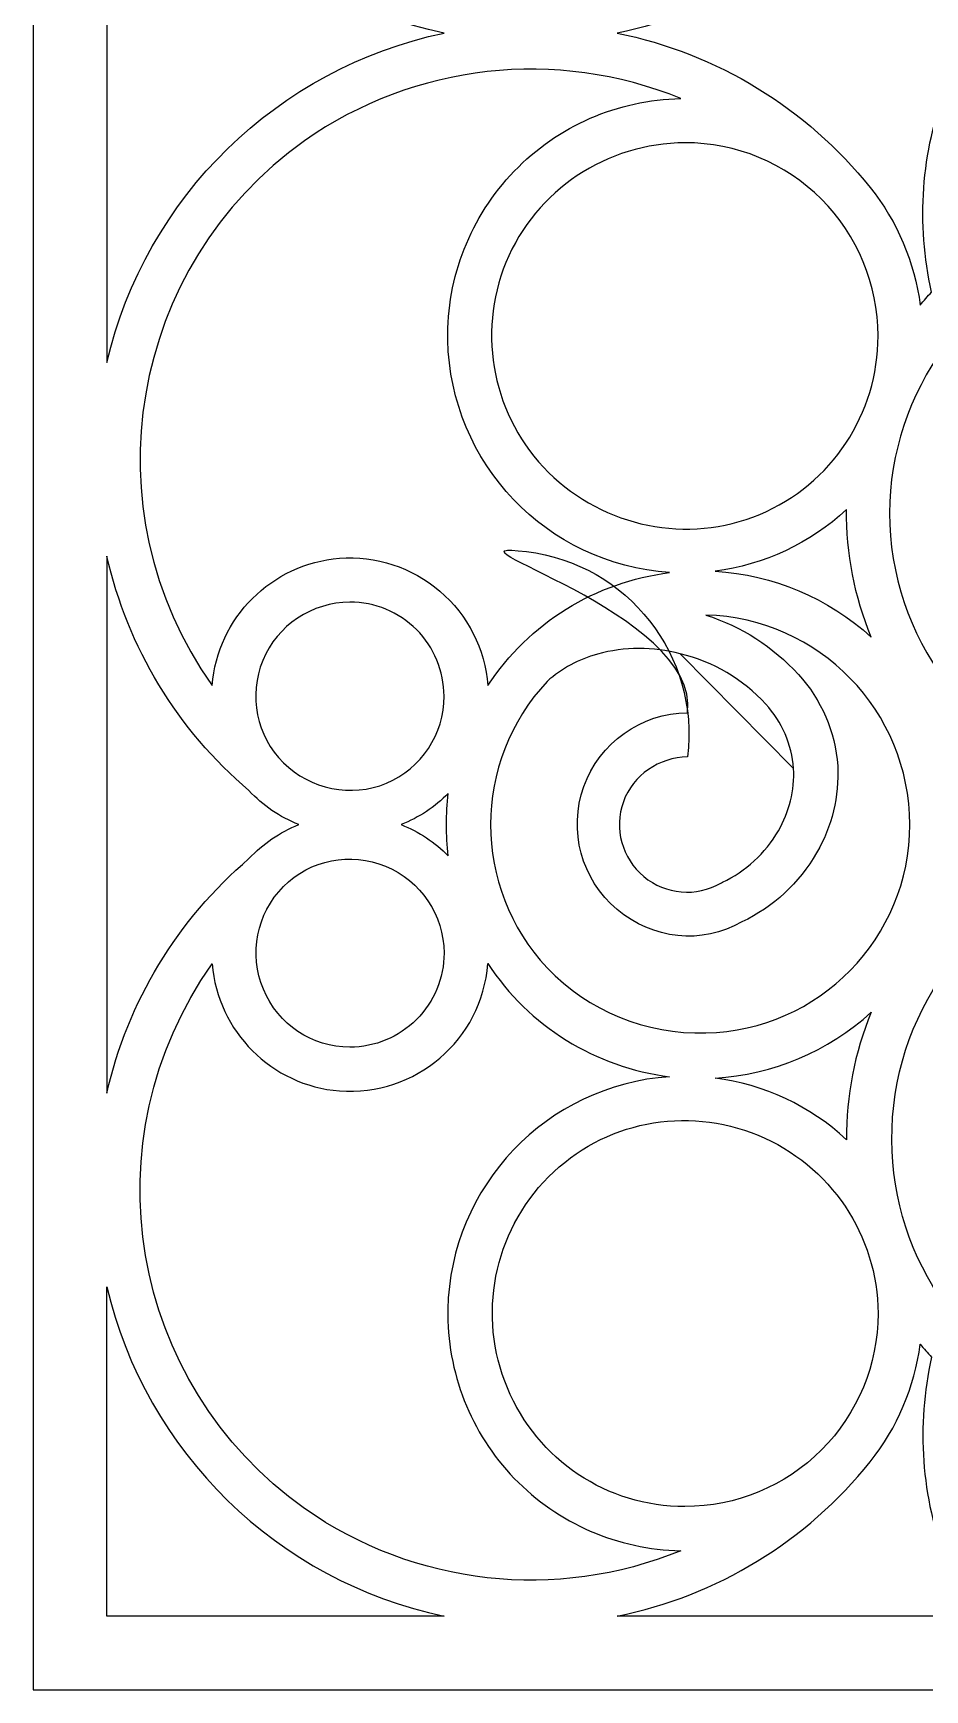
# Model space of a CAD drawing. Header units: centimetres. Extents: x -9.4 to 9.8, y -6.8 to 9.6.
# Drawn here: x -9.41 to -5.01, y -6.77 to 1.41 of the extents above; entities that cross this region are included whole.
import ezdxf

# ---------------------------------------------------------------- set-up
doc = ezdxf.new("R2010")
doc.units = ezdxf.units.CM
doc.header["$MEASUREMENT"] = 0
doc.layers.add('layer 1', color=7, linetype='Continuous')

msp = doc.modelspace()

# ---------------------------------------------------------------- linework, layer by layer
at = {"layer": 'layer 1', "color": 177}
for points, knots in [([(-9.41086, 9.59632), (-9.41086, 9.59632), (-0.32505, 9.59632), (-0.32505, 9.59632), (-0.32505, 9.59632), (-0.32505, 9.59632), (-0.32505, -6.76917), (-0.32505, -6.76917), (-0.32505, -6.76917), (-0.32505, -6.76917), (-9.41086, -6.76917), (-9.41086, -6.76917), (-9.41086, -6.76917), (-9.41086, -6.76917), (-9.41086, 9.59632), (-9.41086, 9.59632)], [0, 0, 0, 0, 0.2, 0.2, 0.2, 0.2, 0.4, 0.4, 0.4, 0.4, 0.6, 0.6, 0.6, 0.6, 1, 1, 1, 1]), ([(-9.04691, -0.21385), (-9.04691, -0.21385), (-9.04691, 3.04099), (-9.04691, 3.04099), (-9.04691, 3.04099), (-8.85366, 2.22088), (-8.20467, 1.58672), (-7.38008, 1.41358), (-7.38008, 1.41358), (-8.20459, 1.24001), (-8.8541, 0.60636), (-9.04691, -0.21386), (-9.04691, -0.21386), (-9.04691, -0.21386), (-9.04691, -0.21385), (-9.04691, -0.21385)], [0, 0, 0, 0, 0.2, 0.2, 0.2, 0.2, 0.4, 0.4, 0.4, 0.4, 0.6, 0.6, 0.6, 0.6, 1, 1, 1, 1]), ([(-5.27545, 0.65075), (-5.58995, 1.04355), (-6.03195, 1.31346), (-6.52508, 1.41358), (-6.52508, 1.41358), (-6.03196, 1.51377), (-5.58987, 1.78355), (-5.27544, 2.1764), (-5.27544, 2.1764), (-5.14136, 2.3439), (-5.05585, 2.54488), (-5.02822, 2.75764), (-5.02822, 2.75764), (-5.01014, 2.7355), (-4.99148, 2.71385), (-4.97225, 2.69269), (-4.97225, 2.69269), (-5.04847, 2.35405), (-5.0229, 2.00063), (-4.89865, 1.67653), (-4.89865, 1.67653), (-4.86375, 1.58645), (-4.82331, 1.49863), (-4.77756, 1.41355), (-4.77756, 1.41355), (-4.82333, 1.3285), (-4.86377, 1.2407), (-4.89865, 1.15064), (-4.89865, 1.15064), (-5.02286, 0.82651), (-5.0485, 0.47308), (-4.97225, 0.13444), (-4.97225, 0.13444), (-4.99148, 0.11331), (-5.01014, 0.09166), (-5.02821, 0.06952), (-5.02821, 0.06952), (-5.05587, 0.28228), (-5.14134, 0.48327), (-5.27544, 0.65075), (-5.27544, 0.65075), (-5.27544, 0.65075), (-5.27545, 0.65075), (-5.27545, 0.65075)], [0, 0, 0, 0, 0.0833333, 0.0833333, 0.0833333, 0.0833333, 0.1666667, 0.1666667, 0.1666667, 0.1666667, 0.25, 0.25, 0.25, 0.25, 0.3333333, 0.3333333, 0.3333333, 0.3333333, 0.4166667, 0.4166667, 0.4166667, 0.4166667, 0.5, 0.5, 0.5, 0.5, 0.5833333, 0.5833333, 0.5833333, 0.5833333, 0.6666667, 0.6666667, 0.6666667, 0.6666667, 0.75, 0.75, 0.75, 0.75, 0.8333333, 0.8333333, 0.8333333, 0.8333333, 1, 1, 1, 1]), ([(-6.21146, 1.09019), (-6.52242, 1.0844), (-6.81834, 0.95532), (-7.03413, 0.73134), (-7.03413, 0.73134), (-7.24991, 0.50737), (-7.36791, 0.20833), (-7.36211, -0.10263), (-7.36211, -0.10263), (-7.34928, -0.71192), (-6.8743, -1.21035), (-6.26624, -1.25102), (-6.26624, -1.25102), (-6.63305, -1.29657), (-6.96125, -1.50043), (-7.16442, -1.80922), (-7.16442, -1.80922), (-7.17839, -1.62849), (-7.26358, -1.46072), (-7.40126, -1.34281), (-7.40126, -1.34281), (-7.53893, -1.2249), (-7.71694, -1.16644), (-7.89767, -1.18042), (-7.89767, -1.18042), (-8.23288, -1.20775), (-8.49894, -1.47316), (-8.52637, -1.80836), (-8.52637, -1.80836), (-9.1433, -0.94011), (-8.93758, 0.26528), (-8.06933, 0.88222), (-8.06933, 0.88222), (-7.5261, 1.26332), (-6.82559, 1.34151), (-6.21145, 1.09018), (-6.21145, 1.09018), (-6.21145, 1.09018), (-6.21146, 1.09019), (-6.21146, 1.09019)], [0, 0, 0, 0, 0.0909091, 0.0909091, 0.0909091, 0.0909091, 0.1818182, 0.1818182, 0.1818182, 0.1818182, 0.2727273, 0.2727273, 0.2727273, 0.2727273, 0.3636364, 0.3636364, 0.3636364, 0.3636364, 0.4545455, 0.4545455, 0.4545455, 0.4545455, 0.5454545, 0.5454545, 0.5454545, 0.5454545, 0.6363636, 0.6363636, 0.6363636, 0.6363636, 0.7272727, 0.7272727, 0.7272727, 0.7272727, 0.8181818, 0.8181818, 0.8181818, 0.8181818, 1, 1, 1, 1]), ([(-5.2368, -0.08154), (-5.23538, -0.46663), (-5.46606, -0.81466), (-5.82129, -0.96335), (-5.82129, -0.96335), (-6.17652, -1.11203), (-6.59133, -1.0271), (-6.86464, -0.75582), (-6.86464, -0.75582), (-7.13795, -0.48452), (-7.22093, -0.07531), (-7.07488, 0.28101), (-7.07488, 0.28101), (-6.92883, 0.63734), (-6.57546, 0.87059), (-6.19037, 0.87202), (-6.19037, 0.87202), (-5.93763, 0.87218), (-5.69518, 0.77194), (-5.51635, 0.59333), (-5.51635, 0.59333), (-5.33752, 0.41473), (-5.23696, 0.1712), (-5.2368, -0.08154)], [0, 0, 0, 0, 0.1428571, 0.1428571, 0.1428571, 0.1428571, 0.2857143, 0.2857143, 0.2857143, 0.2857143, 0.4285714, 0.4285714, 0.4285714, 0.4285714, 0.5714286, 0.5714286, 0.5714286, 0.5714286, 0.7142857, 0.7142857, 0.7142857, 0.7142857, 1, 1, 1, 1]), ([(-4.047, -2.32438), (-4.6414, -2.21066), (-5.09476, -1.72678), (-5.16957, -1.12624), (-5.16957, -1.12624), (-5.24438, -0.5257), (-4.9081, 0.06173), (-4.35975, 0.3178), (-4.35975, 0.3178), (-3.81141, 0.57387), (-3.16052, 0.44731), (-2.74807, 0.00444), (-2.74807, 0.00444), (-2.33562, -0.43844), (-2.26402, -1.11152), (-2.55841, -1.64028), (-2.55841, -1.64028), (-2.53394, -1.30697), (-2.68917, -0.98592), (-2.9656, -0.79808), (-2.9656, -0.79808), (-3.24203, -0.61024), (-3.59768, -0.58414), (-3.89857, -0.72961), (-3.89857, -0.72961), (-4.19946, -0.8751), (-4.39987, -1.17002), (-4.42432, -1.50333), (-4.42432, -1.50333), (-4.44598, -1.82343), (-4.30407, -2.13246), (-4.04698, -2.32439), (-4.04698, -2.32439), (-4.04698, -2.32439), (-4.047, -2.32438), (-4.047, -2.32438)], [0, 0, 0, 0, 0.1, 0.1, 0.1, 0.1, 0.2, 0.2, 0.2, 0.2, 0.3, 0.3, 0.3, 0.3, 0.4, 0.4, 0.4, 0.4, 0.5, 0.5, 0.5, 0.5, 0.6, 0.6, 0.6, 0.6, 0.7, 0.7, 0.7, 0.7, 0.8, 0.8, 0.8, 0.8, 1, 1, 1, 1]), ([(-5.39239, -0.93983), (-5.3941, -1.15573), (-5.35259, -1.3697), (-5.27025, -1.56929), (-5.27025, -1.56929), (-5.48266, -1.37563), (-5.75494, -1.26081), (-6.04189, -1.24403), (-6.04189, -1.24403), (-5.79888, -1.21298), (-5.57182, -1.10667), (-5.39241, -0.93985), (-5.39241, -0.93985), (-5.39241, -0.93985), (-5.39239, -0.93983), (-5.39239, -0.93983)], [0, 0, 0, 0, 0.2, 0.2, 0.2, 0.2, 0.4, 0.4, 0.4, 0.4, 0.6, 0.6, 0.6, 0.6, 1, 1, 1, 1]), ([(-6.01301, -2.7844), (-6.13421, -2.85462), (-6.28634, -2.84173), (-6.394, -2.75213), (-6.394, -2.75213), (-6.50165, -2.66252), (-6.54194, -2.51525), (-6.49488, -2.38333), (-6.49488, -2.38333), (-6.44782, -2.2514), (-6.31749, -2.16287), (-6.17743, -2.16163), (-6.17743, -2.16163), (-6.11713, -1.66169), (-6.47351, -1.20751), (-6.97345, -1.14717), (-6.97345, -1.14717), (-7.47338, -1.08683), (-6.11704, -1.44332), (-6.17743, -1.94326), (-6.17743, -1.94326), (-6.40768, -1.94545), (-6.61221, -2.09082), (-6.68998, -2.30756), (-6.68998, -2.30756), (-6.76775, -2.52429), (-6.7023, -2.76653), (-6.52596, -2.91462), (-6.52596, -2.91462), (-6.34963, -3.06271), (-6.10891, -3.09041), (-5.90887, -2.97636), (-5.90887, -2.97636), (-5.75445, -2.90247), (-5.62592, -2.78387), (-5.53994, -2.63584), (-5.53994, -2.63584), (-5.46463, -2.50505), (-5.42841, -2.35549), (-5.4356, -2.20474), (-5.4356, -2.20474), (-5.44788, -2.03678), (-5.51634, -1.87795), (-5.63007, -1.75374), (-5.63007, -1.75374), (-5.75434, -1.61768), (-5.91203, -1.51663), (-6.08758, -1.46062), (-6.08758, -1.46062), (-5.52713, -1.4757), (-5.0804, -1.93519), (-5.07959, -2.49584), (-5.07959, -2.49584), (-5.07964, -3.05535), (-5.52789, -3.51237), (-6.08726, -3.52477), (-6.08726, -3.52477), (-6.38221, -3.53333), (-6.66719, -3.41645), (-6.87133, -3.20338), (-6.87133, -3.20338), (-7.24393, -2.80563), (-7.24343, -2.18624), (-6.8712, -1.78815), (-6.8712, -1.78815), (-6.79959, -1.72509), (-6.71463, -1.67901), (-6.62273, -1.65334), (-6.62273, -1.65334), (-6.48885, -1.61685), (-6.34763, -1.61642), (-6.21352, -1.65206), (-6.21352, -1.65206), (-6.05102, -1.69091), (-5.90386, -1.77772), (-5.79121, -1.90112), (-5.79121, -1.90112), (-5.71127, -1.98836), (-5.66283, -2.09993), (-5.6536, -2.2179), (-5.6536, -2.2179), (-5.64897, -2.32581), (-5.67513, -2.43287), (-5.72896, -2.52651), (-5.72896, -2.52651), (-5.79339, -2.63726), (-5.88995, -2.72589), (-6.00578, -2.78064), (-6.00578, -2.78064), (-6.00824, -2.78181), (-6.01065, -2.78306), (-6.01301, -2.7844), (-6.01301, -2.7844), (-6.01301, -2.7844), (-6.01301, -2.7844), (-6.01301, -2.7844)], [0, 0, 0, 0, 0.04, 0.04, 0.04, 0.04, 0.08, 0.08, 0.08, 0.08, 0.12, 0.12, 0.12, 0.12, 0.16, 0.16, 0.16, 0.16, 0.2, 0.2, 0.2, 0.2, 0.24, 0.24, 0.24, 0.24, 0.28, 0.28, 0.28, 0.28, 0.32, 0.32, 0.32, 0.32, 0.36, 0.36, 0.36, 0.36, 0.4, 0.4, 0.4, 0.4, 0.44, 0.44, 0.44, 0.44, 0.48, 0.48, 0.48, 0.48, 0.52, 0.52, 0.52, 0.52, 0.56, 0.56, 0.56, 0.56, 0.6, 0.6, 0.6, 0.6, 0.64, 0.64, 0.64, 0.64, 0.68, 0.68, 0.68, 0.68, 0.72, 0.72, 0.72, 0.72, 0.76, 0.76, 0.76, 0.76, 0.8, 0.8, 0.8, 0.8, 0.84, 0.84, 0.84, 0.84, 0.88, 0.88, 0.88, 0.88, 0.92, 0.92, 0.92, 0.92, 1, 1, 1, 1]), ([(-9.04692, -1.16934), (-8.94379, -1.62125), (-8.69751, -2.02751), (-8.34442, -2.32783), (-8.34442, -2.32783), (-8.2758, -2.40124), (-8.19187, -2.45859), (-8.09854, -2.49584), (-8.09854, -2.49584), (-8.19187, -2.53307), (-8.27581, -2.59041), (-8.34442, -2.66383), (-8.34442, -2.66383), (-8.69748, -2.96419), (-8.94386, -3.37039), (-9.04691, -3.82233), (-9.04691, -3.82233), (-9.04691, -3.82233), (-9.04691, -1.16934), (-9.04691, -1.16934), (-9.04691, -1.16934), (-9.04691, -1.16934), (-9.04692, -1.16934), (-9.04692, -1.16934)], [0, 0, 0, 0, 0.1428571, 0.1428571, 0.1428571, 0.1428571, 0.2857143, 0.2857143, 0.2857143, 0.2857143, 0.4285714, 0.4285714, 0.4285714, 0.4285714, 0.5714286, 0.5714286, 0.5714286, 0.5714286, 0.7142857, 0.7142857, 0.7142857, 0.7142857, 1, 1, 1, 1]), ([(-7.38077, -1.86144), (-7.38008, -2.04909), (-7.49248, -2.21868), (-7.66558, -2.29113), (-7.66558, -2.29113), (-7.83868, -2.36358), (-8.04081, -2.3222), (-8.17398, -2.19001), (-8.17398, -2.19001), (-8.30716, -2.05781), (-8.34759, -1.85841), (-8.27643, -1.68478), (-8.27643, -1.68478), (-8.20526, -1.51115), (-8.03307, -1.39749), (-7.84543, -1.3968), (-7.84543, -1.3968), (-7.72227, -1.39671), (-7.60413, -1.44556), (-7.51699, -1.53259), (-7.51699, -1.53259), (-7.42985, -1.61962), (-7.38085, -1.73829), (-7.38077, -1.86144)], [0, 0, 0, 0, 0.1428571, 0.1428571, 0.1428571, 0.1428571, 0.2857143, 0.2857143, 0.2857143, 0.2857143, 0.4285714, 0.4285714, 0.4285714, 0.4285714, 0.5714286, 0.5714286, 0.5714286, 0.5714286, 0.7142857, 0.7142857, 0.7142857, 0.7142857, 1, 1, 1, 1]), ([(-6.21349, -1.65206), (-6.05101, -1.69092), (-5.90386, -1.77773), (-5.79121, -1.90112), (-5.79121, -1.90112), (-5.71127, -1.98836), (-5.66283, -2.09993), (-5.6536, -2.2179), (-5.6536, -2.2179), (-5.6536, -2.2179), (-6.21349, -1.65206), (-6.21349, -1.65206)], [0, 0, 0, 0, 0.25, 0.25, 0.25, 0.25, 0.5, 0.5, 0.5, 0.5, 1, 1, 1, 1]), ([(-7.36911, -2.49584), (-7.36911, -2.54742), (-7.36593, -2.59895), (-7.35958, -2.65015), (-7.35958, -2.65015), (-7.42571, -2.58322), (-7.50492, -2.53069), (-7.59231, -2.49583), (-7.59231, -2.49583), (-7.50492, -2.46096), (-7.4257, -2.40844), (-7.35957, -2.3415), (-7.35957, -2.3415), (-7.36592, -2.3927), (-7.36911, -2.44424), (-7.36911, -2.49584), (-7.36911, -2.49584), (-7.36911, -2.49584), (-7.36911, -2.49584), (-7.36911, -2.49584)], [0, 0, 0, 0, 0.1666667, 0.1666667, 0.1666667, 0.1666667, 0.3333333, 0.3333333, 0.3333333, 0.3333333, 0.5, 0.5, 0.5, 0.5, 0.6666667, 0.6666667, 0.6666667, 0.6666667, 1, 1, 1, 1]), ([(-7.38077, -3.13021), (-7.38146, -2.942), (-7.49546, -2.77273), (-7.66962, -2.70133), (-7.66962, -2.70133), (-7.84378, -2.62994), (-8.04138, -2.66808), (-8.17398, -2.80166), (-8.17398, -2.80166), (-8.30659, -2.93524), (-8.34567, -3.13554), (-8.273, -3.30917), (-8.273, -3.30917), (-8.20034, -3.4828), (-8.03364, -3.59556), (-7.84543, -3.59487), (-7.84543, -3.59487), (-7.72211, -3.59479), (-7.60388, -3.54573), (-7.51675, -3.45848), (-7.51675, -3.45848), (-7.42961, -3.37123), (-7.3807, -3.25353), (-7.38077, -3.13021)], [0, 0, 0, 0, 0.1428571, 0.1428571, 0.1428571, 0.1428571, 0.2857143, 0.2857143, 0.2857143, 0.2857143, 0.4285714, 0.4285714, 0.4285714, 0.4285714, 0.5714286, 0.5714286, 0.5714286, 0.5714286, 0.7142857, 0.7142857, 0.7142857, 0.7142857, 1, 1, 1, 1]), ([(-4.047, -2.66727), (-4.6423, -2.78864), (-5.09154, -3.27987), (-5.15935, -3.88362), (-5.15935, -3.88362), (-5.22716, -4.48738), (-4.9133, -5.05904), (-4.35975, -5.30944), (-4.35975, -5.30944), (-3.8062, -5.55984), (-3.15434, -5.42491), (-2.74568, -4.97533), (-2.74568, -4.97533), (-2.33702, -4.52576), (-2.25649, -3.87859), (-2.55841, -3.35137), (-2.55841, -3.35137), (-2.53394, -3.68469), (-2.68917, -4.00573), (-2.96559, -4.19358), (-2.96559, -4.19358), (-3.24203, -4.38142), (-3.59768, -4.40752), (-3.89857, -4.26204), (-3.89857, -4.26204), (-4.19946, -4.11656), (-4.39987, -3.82164), (-4.42432, -3.48832), (-4.42432, -3.48832), (-4.44609, -3.16845), (-4.30383, -2.85916), (-4.04699, -2.66726), (-4.04699, -2.66726), (-4.04699, -2.66726), (-4.047, -2.66727), (-4.047, -2.66727)], [0, 0, 0, 0, 0.1, 0.1, 0.1, 0.1, 0.2, 0.2, 0.2, 0.2, 0.3, 0.3, 0.3, 0.3, 0.4, 0.4, 0.4, 0.4, 0.5, 0.5, 0.5, 0.5, 0.6, 0.6, 0.6, 0.6, 0.7, 0.7, 0.7, 0.7, 0.8, 0.8, 0.8, 0.8, 1, 1, 1, 1]), ([(-6.21146, -6.08185), (-6.52203, -6.07646), (-6.81774, -5.94791), (-7.03354, -5.72449), (-7.03354, -5.72449), (-7.24933, -5.50107), (-7.36751, -5.19959), (-7.36211, -4.88902), (-7.36211, -4.88902), (-7.34995, -4.28042), (-6.87356, -3.78189), (-6.26623, -3.74064), (-6.26623, -3.74064), (-6.63285, -3.69522), (-6.96129, -3.491), (-7.16442, -3.18243), (-7.16442, -3.18243), (-7.193, -3.55833), (-7.52176, -3.83982), (-7.89766, -3.81123), (-7.89766, -3.81123), (-8.23253, -3.78425), (-8.49866, -3.51812), (-8.52637, -3.18331), (-8.52637, -3.18331), (-9.14298, -4.05343), (-8.93945, -5.25726), (-8.06933, -5.87387), (-8.06933, -5.87387), (-7.52558, -6.25503), (-6.82593, -6.33358), (-6.21146, -6.08185), (-6.21146, -6.08185), (-6.21146, -6.08185), (-6.21146, -6.08185), (-6.21146, -6.08185)], [0, 0, 0, 0, 0.1, 0.1, 0.1, 0.1, 0.2, 0.2, 0.2, 0.2, 0.3, 0.3, 0.3, 0.3, 0.4, 0.4, 0.4, 0.4, 0.5, 0.5, 0.5, 0.5, 0.6, 0.6, 0.6, 0.6, 0.7, 0.7, 0.7, 0.7, 0.8, 0.8, 0.8, 0.8, 1, 1, 1, 1]), ([(-6.04191, -3.74762), (-5.799, -3.77863), (-5.57179, -3.88507), (-5.39242, -4.0518), (-5.39242, -4.0518), (-5.39413, -3.83596), (-5.35256, -3.62189), (-5.27024, -3.42236), (-5.27024, -3.42236), (-5.48253, -3.61598), (-5.75507, -3.73081), (-6.0419, -3.74762), (-6.0419, -3.74762), (-6.0419, -3.74762), (-6.04191, -3.74762), (-6.04191, -3.74762)], [0, 0, 0, 0, 0.2, 0.2, 0.2, 0.2, 0.4, 0.4, 0.4, 0.4, 0.6, 0.6, 0.6, 0.6, 1, 1, 1, 1]), ([(-5.2368, -4.91011), (-5.23822, -4.52385), (-5.47218, -4.17646), (-5.82958, -4.02996), (-5.82958, -4.02996), (-6.18699, -3.88344), (-6.5925, -3.96171), (-6.86464, -4.23584), (-6.86464, -4.23584), (-7.13677, -4.50997), (-7.21697, -4.92104), (-7.06785, -5.27736), (-7.06785, -5.27736), (-6.91872, -5.63368), (-6.57663, -5.86509), (-6.19037, -5.86368), (-6.19037, -5.86368), (-5.93731, -5.86351), (-5.69467, -5.76284), (-5.51585, -5.58378), (-5.51585, -5.58378), (-5.33702, -5.40472), (-5.23665, -5.16317), (-5.2368, -4.91011), (-5.2368, -4.91011), (-5.2368, -4.91011), (-5.2368, -4.91011), (-5.2368, -4.91011)], [0, 0, 0, 0, 0.125, 0.125, 0.125, 0.125, 0.25, 0.25, 0.25, 0.25, 0.375, 0.375, 0.375, 0.375, 0.5, 0.5, 0.5, 0.5, 0.625, 0.625, 0.625, 0.625, 0.75, 0.75, 0.75, 0.75, 1, 1, 1, 1]), ([(-9.04691, -4.77781), (-9.04691, -4.77781), (-9.04691, -6.40523), (-9.04691, -6.40523), (-9.04691, -6.40523), (-9.04691, -6.40523), (-7.38007, -6.40523), (-7.38007, -6.40523), (-7.38007, -6.40523), (-8.20401, -6.23221), (-8.85382, -5.59726), (-9.04691, -4.77779), (-9.04691, -4.77779), (-9.04691, -4.77779), (-9.04691, -4.77781), (-9.04691, -4.77781)], [0, 0, 0, 0, 0.2, 0.2, 0.2, 0.2, 0.4, 0.4, 0.4, 0.4, 0.6, 0.6, 0.6, 0.6, 1, 1, 1, 1]), ([(-6.52508, -6.40523), (-6.52508, -6.40523), (-4.77758, -6.40523), (-4.77758, -6.40523), (-4.77758, -6.40523), (-4.82332, -6.32016), (-4.86377, -6.23233), (-4.89866, -6.14225), (-4.89866, -6.14225), (-5.02286, -5.81827), (-5.04844, -5.4646), (-4.97225, -5.12609), (-4.97225, -5.12609), (-4.9915, -5.10496), (-5.01016, -5.0833), (-5.02822, -5.06116), (-5.02822, -5.06116), (-5.05584, -5.27386), (-5.1414, -5.47498), (-5.27545, -5.64241), (-5.27545, -5.64241), (-5.58973, -6.03509), (-6.0322, -6.30509), (-6.52508, -6.40523), (-6.52508, -6.40523), (-6.52508, -6.40523), (-6.52508, -6.40523), (-6.52508, -6.40523)], [0, 0, 0, 0, 0.125, 0.125, 0.125, 0.125, 0.25, 0.25, 0.25, 0.25, 0.375, 0.375, 0.375, 0.375, 0.5, 0.5, 0.5, 0.5, 0.625, 0.625, 0.625, 0.625, 0.75, 0.75, 0.75, 0.75, 1, 1, 1, 1])]:
    msp.add_open_spline(points, degree=3, knots=knots, dxfattribs=at)
at = {"layer": 'layer 1', "lineweight": 9}
for points, knots in [([(-9.41086, 9.59632), (-9.41086, 9.59632), (-0.32505, 9.59632), (-0.32505, 9.59632), (-0.32505, 9.59632), (-0.32505, 9.59632), (-0.32505, -6.76917), (-0.32505, -6.76917), (-0.32505, -6.76917), (-0.32505, -6.76917), (-9.41086, -6.76917), (-9.41086, -6.76917), (-9.41086, -6.76917), (-9.41086, -6.76917), (-9.41086, 9.59632), (-9.41086, 9.59632)], [0, 0, 0, 0, 0.2, 0.2, 0.2, 0.2, 0.4, 0.4, 0.4, 0.4, 0.6, 0.6, 0.6, 0.6, 1, 1, 1, 1]), ([(-9.04691, -0.21385), (-9.04691, -0.21385), (-9.04691, 3.04099), (-9.04691, 3.04099), (-9.04691, 3.04099), (-8.85366, 2.22088), (-8.20467, 1.58672), (-7.38008, 1.41358), (-7.38008, 1.41358), (-8.20459, 1.24001), (-8.8541, 0.60636), (-9.04691, -0.21386)], [0, 0, 0, 0, 0.25, 0.25, 0.25, 0.25, 0.5, 0.5, 0.5, 0.5, 1, 1, 1, 1]), ([(-5.27545, 0.65075), (-5.58995, 1.04355), (-6.03195, 1.31346), (-6.52508, 1.41358), (-6.52508, 1.41358), (-6.03196, 1.51377), (-5.58987, 1.78355), (-5.27544, 2.1764), (-5.27544, 2.1764), (-5.14136, 2.3439), (-5.05585, 2.54488), (-5.02822, 2.75764), (-5.02822, 2.75764), (-5.01014, 2.7355), (-4.99148, 2.71385), (-4.97225, 2.69269), (-4.97225, 2.69269), (-5.04847, 2.35405), (-5.0229, 2.00063), (-4.89865, 1.67653), (-4.89865, 1.67653), (-4.86375, 1.58645), (-4.82331, 1.49863), (-4.77756, 1.41355), (-4.77756, 1.41355), (-4.82333, 1.3285), (-4.86377, 1.2407), (-4.89865, 1.15064), (-4.89865, 1.15064), (-5.02286, 0.82651), (-5.0485, 0.47308), (-4.97225, 0.13444), (-4.97225, 0.13444), (-4.99148, 0.11331), (-5.01014, 0.09166), (-5.02821, 0.06952), (-5.02821, 0.06952), (-5.05587, 0.28228), (-5.14134, 0.48327), (-5.27544, 0.65075)], [0, 0, 0, 0, 0.0909091, 0.0909091, 0.0909091, 0.0909091, 0.1818182, 0.1818182, 0.1818182, 0.1818182, 0.2727273, 0.2727273, 0.2727273, 0.2727273, 0.3636364, 0.3636364, 0.3636364, 0.3636364, 0.4545455, 0.4545455, 0.4545455, 0.4545455, 0.5454545, 0.5454545, 0.5454545, 0.5454545, 0.6363636, 0.6363636, 0.6363636, 0.6363636, 0.7272727, 0.7272727, 0.7272727, 0.7272727, 0.8181818, 0.8181818, 0.8181818, 0.8181818, 1, 1, 1, 1]), ([(-6.21146, 1.09019), (-6.52242, 1.0844), (-6.81834, 0.95532), (-7.03413, 0.73134), (-7.03413, 0.73134), (-7.24991, 0.50737), (-7.36791, 0.20833), (-7.36211, -0.10263), (-7.36211, -0.10263), (-7.34928, -0.71192), (-6.8743, -1.21035), (-6.26624, -1.25102), (-6.26624, -1.25102), (-6.63305, -1.29657), (-6.96125, -1.50043), (-7.16442, -1.80922), (-7.16442, -1.80922), (-7.17839, -1.62849), (-7.26358, -1.46072), (-7.40126, -1.34281), (-7.40126, -1.34281), (-7.53893, -1.2249), (-7.71694, -1.16644), (-7.89767, -1.18042), (-7.89767, -1.18042), (-8.23288, -1.20775), (-8.49894, -1.47316), (-8.52637, -1.80836), (-8.52637, -1.80836), (-9.1433, -0.94011), (-8.93758, 0.26528), (-8.06933, 0.88222), (-8.06933, 0.88222), (-7.5261, 1.26332), (-6.82559, 1.34151), (-6.21145, 1.09018)], [0, 0, 0, 0, 0.1, 0.1, 0.1, 0.1, 0.2, 0.2, 0.2, 0.2, 0.3, 0.3, 0.3, 0.3, 0.4, 0.4, 0.4, 0.4, 0.5, 0.5, 0.5, 0.5, 0.6, 0.6, 0.6, 0.6, 0.7, 0.7, 0.7, 0.7, 0.8, 0.8, 0.8, 0.8, 1, 1, 1, 1]), ([(-5.2368, -0.08154), (-5.23538, -0.46663), (-5.46606, -0.81466), (-5.82129, -0.96335), (-5.82129, -0.96335), (-6.17652, -1.11203), (-6.59133, -1.0271), (-6.86464, -0.75582), (-6.86464, -0.75582), (-7.13795, -0.48452), (-7.22093, -0.07531), (-7.07488, 0.28101), (-7.07488, 0.28101), (-6.92883, 0.63734), (-6.57546, 0.87059), (-6.19037, 0.87202), (-6.19037, 0.87202), (-5.93763, 0.87218), (-5.69518, 0.77194), (-5.51635, 0.59333), (-5.51635, 0.59333), (-5.33752, 0.41473), (-5.23696, 0.1712), (-5.2368, -0.08154)], [0, 0, 0, 0, 0.1428571, 0.1428571, 0.1428571, 0.1428571, 0.2857143, 0.2857143, 0.2857143, 0.2857143, 0.4285714, 0.4285714, 0.4285714, 0.4285714, 0.5714286, 0.5714286, 0.5714286, 0.5714286, 0.7142857, 0.7142857, 0.7142857, 0.7142857, 1, 1, 1, 1]), ([(-4.047, -2.32438), (-4.6414, -2.21066), (-5.09476, -1.72678), (-5.16957, -1.12624), (-5.16957, -1.12624), (-5.24438, -0.5257), (-4.9081, 0.06173), (-4.35975, 0.3178), (-4.35975, 0.3178), (-3.81141, 0.57387), (-3.16052, 0.44731), (-2.74807, 0.00444), (-2.74807, 0.00444), (-2.33562, -0.43844), (-2.26402, -1.11152), (-2.55841, -1.64028), (-2.55841, -1.64028), (-2.53394, -1.30697), (-2.68917, -0.98592), (-2.9656, -0.79808), (-2.9656, -0.79808), (-3.24203, -0.61024), (-3.59768, -0.58414), (-3.89857, -0.72961), (-3.89857, -0.72961), (-4.19946, -0.8751), (-4.39987, -1.17002), (-4.42432, -1.50333), (-4.42432, -1.50333), (-4.44598, -1.82343), (-4.30407, -2.13246), (-4.04698, -2.32439)], [0, 0, 0, 0, 0.1111111, 0.1111111, 0.1111111, 0.1111111, 0.2222222, 0.2222222, 0.2222222, 0.2222222, 0.3333333, 0.3333333, 0.3333333, 0.3333333, 0.4444444, 0.4444444, 0.4444444, 0.4444444, 0.5555556, 0.5555556, 0.5555556, 0.5555556, 0.6666667, 0.6666667, 0.6666667, 0.6666667, 0.7777778, 0.7777778, 0.7777778, 0.7777778, 1, 1, 1, 1]), ([(-5.39239, -0.93983), (-5.3941, -1.15573), (-5.35259, -1.3697), (-5.27025, -1.56929), (-5.27025, -1.56929), (-5.48266, -1.37563), (-5.75494, -1.26081), (-6.04189, -1.24403), (-6.04189, -1.24403), (-5.79888, -1.21298), (-5.57182, -1.10667), (-5.39241, -0.93985)], [0, 0, 0, 0, 0.25, 0.25, 0.25, 0.25, 0.5, 0.5, 0.5, 0.5, 1, 1, 1, 1]), ([(-6.01301, -2.7844), (-6.13421, -2.85462), (-6.28634, -2.84173), (-6.394, -2.75213), (-6.394, -2.75213), (-6.50165, -2.66252), (-6.54194, -2.51525), (-6.49488, -2.38333), (-6.49488, -2.38333), (-6.44782, -2.2514), (-6.31749, -2.16287), (-6.17743, -2.16163), (-6.17743, -2.16163), (-6.11713, -1.66169), (-6.47351, -1.20751), (-6.97345, -1.14717), (-6.97345, -1.14717), (-7.47338, -1.08683), (-6.11704, -1.44332), (-6.17743, -1.94326), (-6.17743, -1.94326), (-6.40768, -1.94545), (-6.61221, -2.09082), (-6.68998, -2.30756), (-6.68998, -2.30756), (-6.76775, -2.52429), (-6.7023, -2.76653), (-6.52596, -2.91462), (-6.52596, -2.91462), (-6.34963, -3.06271), (-6.10891, -3.09041), (-5.90887, -2.97636), (-5.90887, -2.97636), (-5.75445, -2.90247), (-5.62592, -2.78387), (-5.53994, -2.63584), (-5.53994, -2.63584), (-5.46463, -2.50505), (-5.42841, -2.35549), (-5.4356, -2.20474), (-5.4356, -2.20474), (-5.44788, -2.03678), (-5.51634, -1.87795), (-5.63007, -1.75374), (-5.63007, -1.75374), (-5.75434, -1.61768), (-5.91203, -1.51663), (-6.08758, -1.46062), (-6.08758, -1.46062), (-5.52713, -1.4757), (-5.0804, -1.93519), (-5.07959, -2.49584), (-5.07959, -2.49584), (-5.07964, -3.05535), (-5.52789, -3.51237), (-6.08726, -3.52477), (-6.08726, -3.52477), (-6.38221, -3.53333), (-6.66719, -3.41645), (-6.87133, -3.20338), (-6.87133, -3.20338), (-7.24393, -2.80563), (-7.24343, -2.18624), (-6.8712, -1.78815), (-6.8712, -1.78815), (-6.79959, -1.72509), (-6.71463, -1.67901), (-6.62273, -1.65334), (-6.62273, -1.65334), (-6.48885, -1.61685), (-6.34763, -1.61642), (-6.21352, -1.65206), (-6.21352, -1.65206), (-6.05102, -1.69091), (-5.90386, -1.77772), (-5.79121, -1.90112), (-5.79121, -1.90112), (-5.71127, -1.98836), (-5.66283, -2.09993), (-5.6536, -2.2179), (-5.6536, -2.2179), (-5.64897, -2.32581), (-5.67513, -2.43287), (-5.72896, -2.52651), (-5.72896, -2.52651), (-5.79339, -2.63726), (-5.88995, -2.72589), (-6.00578, -2.78064), (-6.00578, -2.78064), (-6.00824, -2.78181), (-6.01065, -2.78306), (-6.01301, -2.7844)], [0, 0, 0, 0, 0.0416667, 0.0416667, 0.0416667, 0.0416667, 0.0833333, 0.0833333, 0.0833333, 0.0833333, 0.125, 0.125, 0.125, 0.125, 0.1666667, 0.1666667, 0.1666667, 0.1666667, 0.2083333, 0.2083333, 0.2083333, 0.2083333, 0.25, 0.25, 0.25, 0.25, 0.2916667, 0.2916667, 0.2916667, 0.2916667, 0.3333333, 0.3333333, 0.3333333, 0.3333333, 0.375, 0.375, 0.375, 0.375, 0.4166667, 0.4166667, 0.4166667, 0.4166667, 0.4583333, 0.4583333, 0.4583333, 0.4583333, 0.5, 0.5, 0.5, 0.5, 0.5416667, 0.5416667, 0.5416667, 0.5416667, 0.5833333, 0.5833333, 0.5833333, 0.5833333, 0.625, 0.625, 0.625, 0.625, 0.6666667, 0.6666667, 0.6666667, 0.6666667, 0.7083333, 0.7083333, 0.7083333, 0.7083333, 0.75, 0.75, 0.75, 0.75, 0.7916667, 0.7916667, 0.7916667, 0.7916667, 0.8333333, 0.8333333, 0.8333333, 0.8333333, 0.875, 0.875, 0.875, 0.875, 0.9166667, 0.9166667, 0.9166667, 0.9166667, 1, 1, 1, 1]), ([(-9.04692, -1.16934), (-8.94379, -1.62125), (-8.69751, -2.02751), (-8.34442, -2.32783), (-8.34442, -2.32783), (-8.2758, -2.40124), (-8.19187, -2.45859), (-8.09854, -2.49584), (-8.09854, -2.49584), (-8.19187, -2.53307), (-8.27581, -2.59041), (-8.34442, -2.66383), (-8.34442, -2.66383), (-8.69748, -2.96419), (-8.94386, -3.37039), (-9.04691, -3.82233), (-9.04691, -3.82233), (-9.04691, -3.82233), (-9.04691, -1.16934), (-9.04691, -1.16934)], [0, 0, 0, 0, 0.1666667, 0.1666667, 0.1666667, 0.1666667, 0.3333333, 0.3333333, 0.3333333, 0.3333333, 0.5, 0.5, 0.5, 0.5, 0.6666667, 0.6666667, 0.6666667, 0.6666667, 1, 1, 1, 1]), ([(-7.38077, -1.86144), (-7.38008, -2.04909), (-7.49248, -2.21868), (-7.66558, -2.29113), (-7.66558, -2.29113), (-7.83868, -2.36358), (-8.04081, -2.3222), (-8.17398, -2.19001), (-8.17398, -2.19001), (-8.30716, -2.05781), (-8.34759, -1.85841), (-8.27643, -1.68478), (-8.27643, -1.68478), (-8.20526, -1.51115), (-8.03307, -1.39749), (-7.84543, -1.3968), (-7.84543, -1.3968), (-7.72227, -1.39671), (-7.60413, -1.44556), (-7.51699, -1.53259), (-7.51699, -1.53259), (-7.42985, -1.61962), (-7.38085, -1.73829), (-7.38077, -1.86144)], [0, 0, 0, 0, 0.1428571, 0.1428571, 0.1428571, 0.1428571, 0.2857143, 0.2857143, 0.2857143, 0.2857143, 0.4285714, 0.4285714, 0.4285714, 0.4285714, 0.5714286, 0.5714286, 0.5714286, 0.5714286, 0.7142857, 0.7142857, 0.7142857, 0.7142857, 1, 1, 1, 1]), ([(-6.21349, -1.65206), (-6.05101, -1.69092), (-5.90386, -1.77773), (-5.79121, -1.90112), (-5.79121, -1.90112), (-5.71127, -1.98836), (-5.66283, -2.09993), (-5.6536, -2.2179)], [0, 0, 0, 0, 0.3333333, 0.3333333, 0.3333333, 0.3333333, 1, 1, 1, 1]), ([(-7.36911, -2.49584), (-7.36911, -2.54742), (-7.36593, -2.59895), (-7.35958, -2.65015), (-7.35958, -2.65015), (-7.42571, -2.58322), (-7.50492, -2.53069), (-7.59231, -2.49583), (-7.59231, -2.49583), (-7.50492, -2.46096), (-7.4257, -2.40844), (-7.35957, -2.3415), (-7.35957, -2.3415), (-7.36592, -2.3927), (-7.36911, -2.44424), (-7.36911, -2.49584)], [0, 0, 0, 0, 0.2, 0.2, 0.2, 0.2, 0.4, 0.4, 0.4, 0.4, 0.6, 0.6, 0.6, 0.6, 1, 1, 1, 1]), ([(-7.38077, -3.13021), (-7.38146, -2.942), (-7.49546, -2.77273), (-7.66962, -2.70133), (-7.66962, -2.70133), (-7.84378, -2.62994), (-8.04138, -2.66808), (-8.17398, -2.80166), (-8.17398, -2.80166), (-8.30659, -2.93524), (-8.34567, -3.13554), (-8.273, -3.30917), (-8.273, -3.30917), (-8.20034, -3.4828), (-8.03364, -3.59556), (-7.84543, -3.59487), (-7.84543, -3.59487), (-7.72211, -3.59479), (-7.60388, -3.54573), (-7.51675, -3.45848), (-7.51675, -3.45848), (-7.42961, -3.37123), (-7.3807, -3.25353), (-7.38077, -3.13021)], [0, 0, 0, 0, 0.1428571, 0.1428571, 0.1428571, 0.1428571, 0.2857143, 0.2857143, 0.2857143, 0.2857143, 0.4285714, 0.4285714, 0.4285714, 0.4285714, 0.5714286, 0.5714286, 0.5714286, 0.5714286, 0.7142857, 0.7142857, 0.7142857, 0.7142857, 1, 1, 1, 1]), ([(-4.047, -2.66727), (-4.6423, -2.78864), (-5.09154, -3.27987), (-5.15935, -3.88362), (-5.15935, -3.88362), (-5.22716, -4.48738), (-4.9133, -5.05904), (-4.35975, -5.30944), (-4.35975, -5.30944), (-3.8062, -5.55984), (-3.15434, -5.42491), (-2.74568, -4.97533), (-2.74568, -4.97533), (-2.33702, -4.52576), (-2.25649, -3.87859), (-2.55841, -3.35137), (-2.55841, -3.35137), (-2.53394, -3.68469), (-2.68917, -4.00573), (-2.96559, -4.19358), (-2.96559, -4.19358), (-3.24203, -4.38142), (-3.59768, -4.40752), (-3.89857, -4.26204), (-3.89857, -4.26204), (-4.19946, -4.11656), (-4.39987, -3.82164), (-4.42432, -3.48832), (-4.42432, -3.48832), (-4.44609, -3.16845), (-4.30383, -2.85916), (-4.04699, -2.66726)], [0, 0, 0, 0, 0.1111111, 0.1111111, 0.1111111, 0.1111111, 0.2222222, 0.2222222, 0.2222222, 0.2222222, 0.3333333, 0.3333333, 0.3333333, 0.3333333, 0.4444444, 0.4444444, 0.4444444, 0.4444444, 0.5555556, 0.5555556, 0.5555556, 0.5555556, 0.6666667, 0.6666667, 0.6666667, 0.6666667, 0.7777778, 0.7777778, 0.7777778, 0.7777778, 1, 1, 1, 1]), ([(-6.21146, -6.08185), (-6.52203, -6.07646), (-6.81774, -5.94791), (-7.03354, -5.72449), (-7.03354, -5.72449), (-7.24933, -5.50107), (-7.36751, -5.19959), (-7.36211, -4.88902), (-7.36211, -4.88902), (-7.34995, -4.28042), (-6.87356, -3.78189), (-6.26623, -3.74064), (-6.26623, -3.74064), (-6.63285, -3.69522), (-6.96129, -3.491), (-7.16442, -3.18243), (-7.16442, -3.18243), (-7.193, -3.55833), (-7.52176, -3.83982), (-7.89766, -3.81123), (-7.89766, -3.81123), (-8.23253, -3.78425), (-8.49866, -3.51812), (-8.52637, -3.18331), (-8.52637, -3.18331), (-9.14298, -4.05343), (-8.93945, -5.25726), (-8.06933, -5.87387), (-8.06933, -5.87387), (-7.52558, -6.25503), (-6.82593, -6.33358), (-6.21146, -6.08185)], [0, 0, 0, 0, 0.1111111, 0.1111111, 0.1111111, 0.1111111, 0.2222222, 0.2222222, 0.2222222, 0.2222222, 0.3333333, 0.3333333, 0.3333333, 0.3333333, 0.4444444, 0.4444444, 0.4444444, 0.4444444, 0.5555556, 0.5555556, 0.5555556, 0.5555556, 0.6666667, 0.6666667, 0.6666667, 0.6666667, 0.7777778, 0.7777778, 0.7777778, 0.7777778, 1, 1, 1, 1]), ([(-6.04191, -3.74762), (-5.799, -3.77863), (-5.57179, -3.88507), (-5.39242, -4.0518), (-5.39242, -4.0518), (-5.39413, -3.83596), (-5.35256, -3.62189), (-5.27024, -3.42236), (-5.27024, -3.42236), (-5.48253, -3.61598), (-5.75507, -3.73081), (-6.0419, -3.74762)], [0, 0, 0, 0, 0.25, 0.25, 0.25, 0.25, 0.5, 0.5, 0.5, 0.5, 1, 1, 1, 1]), ([(-5.2368, -4.91011), (-5.23822, -4.52385), (-5.47218, -4.17646), (-5.82958, -4.02996), (-5.82958, -4.02996), (-6.18699, -3.88344), (-6.5925, -3.96171), (-6.86464, -4.23584), (-6.86464, -4.23584), (-7.13677, -4.50997), (-7.21697, -4.92104), (-7.06785, -5.27736), (-7.06785, -5.27736), (-6.91872, -5.63368), (-6.57663, -5.86509), (-6.19037, -5.86368), (-6.19037, -5.86368), (-5.93731, -5.86351), (-5.69467, -5.76284), (-5.51585, -5.58378), (-5.51585, -5.58378), (-5.33702, -5.40472), (-5.23665, -5.16317), (-5.2368, -4.91011)], [0, 0, 0, 0, 0.1428571, 0.1428571, 0.1428571, 0.1428571, 0.2857143, 0.2857143, 0.2857143, 0.2857143, 0.4285714, 0.4285714, 0.4285714, 0.4285714, 0.5714286, 0.5714286, 0.5714286, 0.5714286, 0.7142857, 0.7142857, 0.7142857, 0.7142857, 1, 1, 1, 1]), ([(-9.04691, -4.77781), (-9.04691, -4.77781), (-9.04691, -6.40523), (-9.04691, -6.40523), (-9.04691, -6.40523), (-9.04691, -6.40523), (-7.38007, -6.40523), (-7.38007, -6.40523), (-7.38007, -6.40523), (-8.20401, -6.23221), (-8.85382, -5.59726), (-9.04691, -4.77779)], [0, 0, 0, 0, 0.25, 0.25, 0.25, 0.25, 0.5, 0.5, 0.5, 0.5, 1, 1, 1, 1]), ([(-6.52508, -6.40523), (-6.52508, -6.40523), (-4.77758, -6.40523), (-4.77758, -6.40523), (-4.77758, -6.40523), (-4.82332, -6.32016), (-4.86377, -6.23233), (-4.89866, -6.14225), (-4.89866, -6.14225), (-5.02286, -5.81827), (-5.04844, -5.4646), (-4.97225, -5.12609), (-4.97225, -5.12609), (-4.9915, -5.10496), (-5.01016, -5.0833), (-5.02822, -5.06116), (-5.02822, -5.06116), (-5.05584, -5.27386), (-5.1414, -5.47498), (-5.27545, -5.64241), (-5.27545, -5.64241), (-5.58973, -6.03509), (-6.0322, -6.30509), (-6.52508, -6.40523)], [0, 0, 0, 0, 0.1428571, 0.1428571, 0.1428571, 0.1428571, 0.2857143, 0.2857143, 0.2857143, 0.2857143, 0.4285714, 0.4285714, 0.4285714, 0.4285714, 0.5714286, 0.5714286, 0.5714286, 0.5714286, 0.7142857, 0.7142857, 0.7142857, 0.7142857, 1, 1, 1, 1])]:
    msp.add_open_spline(points, degree=3, knots=knots, dxfattribs=at)

doc.saveas('drawing.dxf')
